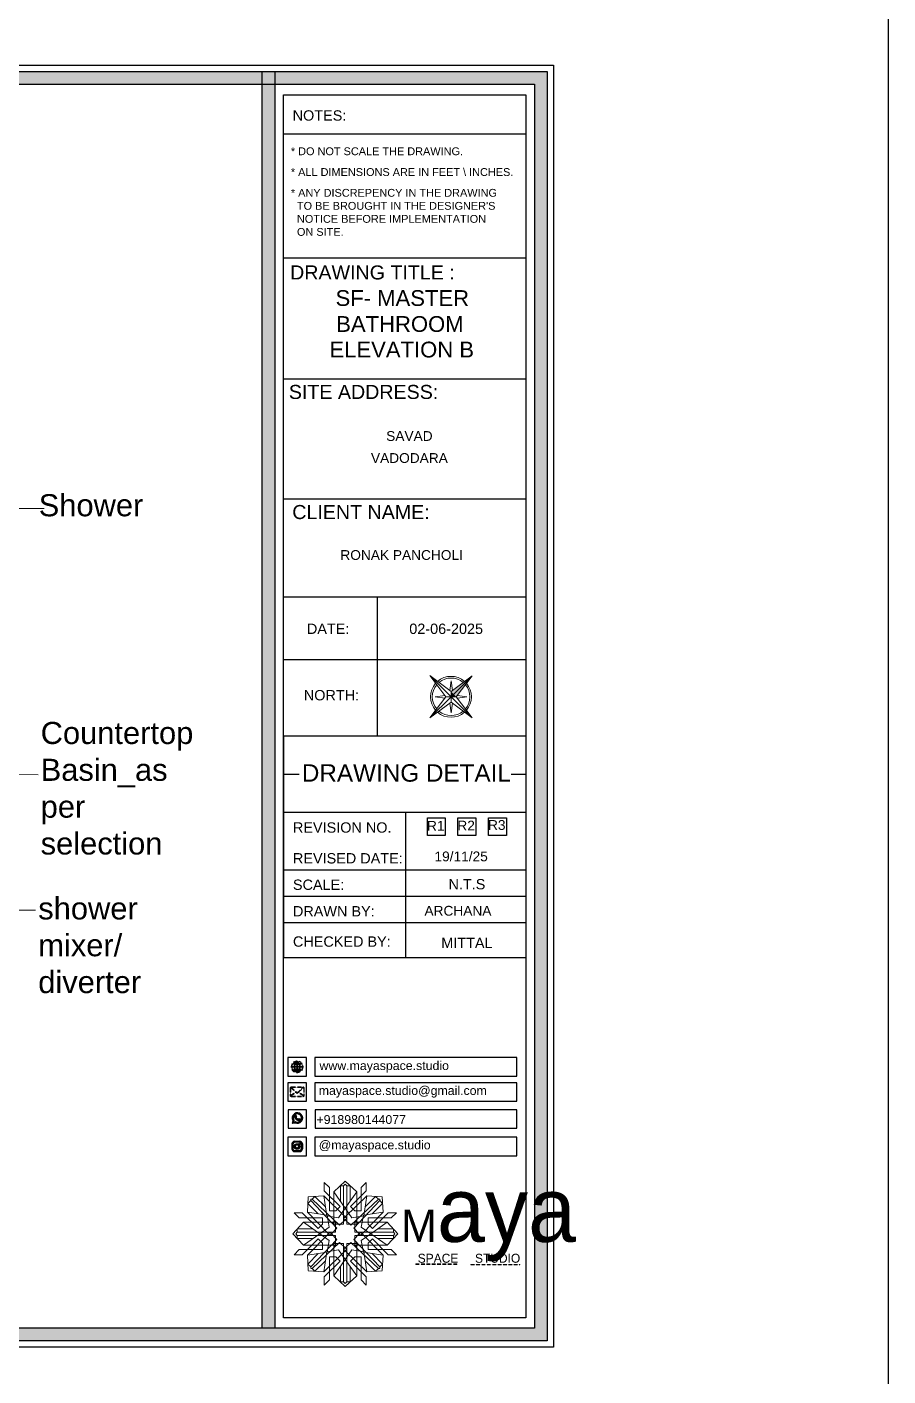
# Model space of a CAD drawing. Header units: millimetres. Extents: x 56222 to 3066687, y -650199 to -121287.
# Drawn here: x 150397.5 to 150514.4, y -183425.8 to -183242.7 of the extents above; entities that cross this region are included whole.
import ezdxf
from ezdxf.enums import TextEntityAlignment as Align

# ---------------------------------------------------------------- set-up
doc = ezdxf.new("R2010")
doc.units = ezdxf.units.MM
doc.header["$MEASUREMENT"] = 0
doc.linetypes.add('DASHEDX2', pattern=[1.5, 1, -0.5])
for name, color, linetype, lineweight in [('dim05', 1, 'Continuous', 13), ('Dimension', 10, 'DASHEDX2', 20), ('LABALLING', 1, 'Continuous', 25), ('NAME PLATE', 7, 'Continuous', 25), ('title block', 7, 'Continuous', 9), ('wall', 7, 'Continuous', 30), ('XX~SLAB ( BEAM )~ ( DIM )', 7, 'Continuous', 9)]:
    doc.layers.add(name, color=color, linetype=linetype, lineweight=lineweight)
doc.styles.add('Arial', font='arial.ttf')
doc.styles.get("Standard").update_dxf_attribs({"font": 'arial.ttf', "height": 6})
doc.dimstyles.new('ISO-25', dxfattribs={"dimtxt": 2.5, "dimasz": 1, "dimexe": 0.5, "dimexo": 1, "dimtad": 0, "dimdec": 1, "dimlunit": 4, "dimtxsty": 'Standard', "dimblk": 'OBLIQUE', "dimcen": 2.5, "dimclrd": 1, "dimclre": 1, "dimclrt": 5, "dimadec": 0, "dimazin": 0, "dimtfac": 1, "dimtdec": 1, "dimtmove": 0, "dimatfit": 3, "dimfxl": 1, "dimlwd": -1, "dimarcsym": 0})

# ---------------------------------------------------------------- blocks, each defined once
blk = doc.blocks.new('FSFSF')
at = {"color": 42, "lineweight": 5, "true_color": 0xe0ac11}
for p, q in [((28600.03, 143.51), (28600.03, 140.16)), ((28602.15, 141.41), (28600.03, 143.51)), ((28603.86, 139.69), (28608.58, 144.08)), ((28607.9, 142.22), (28608.58, 142.85)), ((28613.31, 139.69), (28608.58, 144.08)), ((28609.27, 142.22), (28608.59, 142.85)), ((28615.02, 141.41), (28617.14, 143.51)), ((28617.14, 143.51), (28617.14, 140.16)), ((28593.19, 131.45), (28593.54, 137.71)), ((28599.8, 138.06), (28593.54, 137.71)), ((28596.24, 137.86), (28595.12, 136.69)), ((28596.24, 137.86), (28600.47, 133.65)), ((28601.03, 130), (28599.8, 138.06)), ((28599.8, 138.05), (28608.58, 129.56)), ((28606.47, 133.76), (28600.03, 140.16)), ((28602.15, 141.41), (28602.15, 131.95)), ((28603.86, 126.58), (28603.86, 139.69)), ((28603.86, 139.69), (28608.58, 133.02)), ((28607.9, 142.22), (28606.58, 142.22)), ((28606.58, 142.22), (28606.58, 135.84)), ((28607.9, 142.22), (28607.9, 126.58)), ((28613.31, 139.69), (28608.59, 133.02)), ((28617.37, 138.05), (28608.59, 129.56)), ((28609.27, 142.22), (28609.27, 126.58)), ((28609.27, 142.22), (28610.59, 142.22)), ((28610.59, 142.22), (28610.59, 135.84)), ((28610.7, 133.76), (28617.14, 140.16)), ((28613.31, 126.58), (28613.31, 139.69)), ((28615.02, 141.41), (28615.02, 131.95)), ((28616.14, 130), (28617.37, 138.06)), ((28620.93, 137.86), (28616.7, 133.65)), ((28617.37, 138.06), (28623.63, 137.71)), ((28620.93, 137.86), (28622.05, 136.69)), ((28624, 131.45), (28623.65, 137.71)), ((28593.39, 135), (28594.56, 136.12)), ((28593.39, 135), (28597.6, 130.78)), ((28595.12, 136.69), (28594.53, 136.69)), ((28594.56, 136.12), (28594.56, 136.71)), ((28605.17, 124.98), (28594.56, 136.12)), ((28606.27, 126.08), (28595.12, 136.69)), ((28604.75, 131.95), (28602.15, 131.95)), ((28606.47, 133.76), (28604.75, 131.95)), ((28605.86, 129.18), (28608.58, 133.02)), ((28611.31, 129.18), (28608.59, 133.02)), ((28610.7, 133.76), (28612.42, 131.95)), ((28610.9, 126.08), (28622.05, 136.69)), ((28612.02, 124.98), (28622.62, 136.12)), ((28612.42, 131.95), (28615.02, 131.95)), ((28623.8, 135), (28619.59, 130.78)), ((28622.05, 136.69), (28622.64, 136.69)), ((28622.62, 136.12), (28622.62, 136.71)), ((28623.8, 135), (28622.62, 136.12)), ((28591.56, 127.39), (28587.17, 122.66)), ((28587.73, 131.22), (28591.08, 131.22)), ((28589.84, 129.1), (28587.73, 131.22)), ((28589.84, 129.1), (28599.29, 129.1)), ((28597.49, 124.78), (28591.08, 131.22)), ((28604.66, 127.39), (28591.56, 127.39)), ((28591.56, 127.39), (28598.23, 122.67)), ((28593.19, 131.45), (28601.69, 122.67)), ((28601.25, 130.22), (28593.19, 131.45)), ((28597.49, 124.78), (28599.29, 126.5)), ((28599.29, 126.5), (28599.29, 129.1)), ((28605.86, 129.18), (28601.03, 130)), ((28602.07, 125.39), (28601.25, 130.22)), ((28603.68, 126.54), (28603.68, 127.39)), ((28604.66, 126.54), (28603.68, 126.54)), ((28604.71, 127.57), (28603.86, 127.57)), ((28607.9, 126.58), (28603.86, 126.58)), ((28604.66, 123.35), (28604.66, 127.39)), ((28604.7, 126.58), (28604.71, 127.57)), ((28606.27, 126.08), (28608.58, 128.27)), ((28607.9, 128.92), (28608.58, 129.56)), ((28607.9, 128.92), (28608.58, 128.27)), ((28609.27, 128.92), (28608.59, 129.56)), ((28609.27, 128.92), (28608.59, 128.27)), ((28610.9, 126.08), (28608.59, 128.27)), ((28609.27, 126.58), (28613.31, 126.58)), ((28611.31, 129.18), (28616.14, 130)), ((28612.46, 126.58), (28612.46, 127.57)), ((28612.46, 127.57), (28613.31, 127.57)), ((28612.52, 123.35), (28612.52, 127.39)), ((28612.52, 127.39), (28625.63, 127.39)), ((28612.52, 126.54), (28613.51, 126.54)), ((28613.51, 126.54), (28613.51, 127.39)), ((28615.12, 125.39), (28615.94, 130.22)), ((28623.99, 131.45), (28615.5, 122.67)), ((28615.94, 130.22), (28624, 131.45)), ((28627.34, 129.1), (28617.89, 129.1)), ((28617.89, 126.5), (28617.89, 129.1)), ((28619.7, 124.78), (28617.89, 126.5)), ((28625.63, 127.39), (28618.96, 122.67)), ((28619.7, 124.78), (28626.1, 131.22)), ((28625.63, 127.39), (28630.02, 122.66)), ((28629.45, 131.22), (28626.1, 131.22)), ((28627.34, 129.1), (28629.45, 131.22)), ((28591.56, 117.94), (28587.17, 122.66)), ((28589.03, 123.35), (28588.4, 122.67)), ((28589.03, 121.98), (28588.4, 122.65)), ((28589.03, 123.35), (28589.03, 124.67)), ((28589.03, 124.67), (28595.4, 124.67)), ((28589.03, 123.35), (28604.66, 123.35)), ((28589.03, 121.98), (28604.66, 121.98)), ((28589.03, 121.98), (28589.03, 120.66)), ((28591.56, 117.94), (28598.23, 122.65)), ((28593.19, 113.88), (28601.69, 122.65)), ((28602.07, 125.39), (28598.23, 122.67)), ((28602.07, 119.94), (28598.23, 122.65)), ((28602.33, 123.35), (28601.69, 122.67)), ((28602.33, 121.98), (28601.69, 122.65)), ((28602.33, 123.35), (28602.97, 122.67)), ((28602.33, 121.98), (28602.97, 122.65)), ((28605.17, 124.98), (28602.97, 122.67)), ((28605.17, 120.35), (28602.97, 122.65)), ((28604.66, 121.98), (28604.66, 117.94)), ((28612.02, 124.98), (28614.21, 122.67)), ((28612.02, 120.35), (28614.21, 122.65)), ((28628.16, 123.35), (28612.52, 123.35)), ((28612.52, 121.98), (28612.52, 117.94)), ((28628.16, 121.98), (28612.52, 121.98)), ((28614.85, 123.35), (28614.21, 122.67)), ((28614.85, 121.98), (28614.21, 122.65)), ((28614.85, 123.35), (28615.5, 122.67)), ((28614.85, 121.98), (28615.5, 122.65)), ((28615.12, 125.39), (28618.96, 122.67)), ((28615.12, 119.94), (28618.96, 122.65)), ((28623.99, 113.88), (28615.5, 122.65)), ((28625.63, 117.94), (28618.96, 122.65)), ((28628.16, 124.67), (28621.78, 124.67)), ((28625.63, 117.94), (28630.02, 122.66)), ((28628.16, 123.35), (28628.16, 124.67)), ((28628.16, 123.35), (28628.78, 122.67)), ((28628.16, 121.98), (28628.78, 122.65)), ((28628.16, 121.98), (28628.16, 120.66)), ((28589.84, 116.23), (28587.73, 114.11)), ((28589.03, 120.66), (28595.4, 120.66)), ((28589.84, 116.23), (28599.29, 116.23)), ((28597.49, 120.54), (28591.08, 114.11)), ((28604.66, 117.94), (28591.56, 117.94)), ((28605.17, 120.35), (28594.56, 109.2)), ((28606.27, 119.15), (28595.12, 108.54)), ((28597.49, 120.54), (28599.29, 118.83)), ((28599.29, 118.83), (28599.29, 116.23)), ((28599.8, 107.17), (28608.58, 115.67)), ((28605.86, 116.05), (28601.03, 115.23)), ((28602.07, 119.94), (28601.25, 115.1)), ((28604.66, 118.78), (28603.68, 118.78)), ((28603.68, 118.78), (28603.68, 117.94)), ((28607.9, 118.65), (28603.86, 118.65)), ((28603.86, 118.65), (28603.86, 105.54)), ((28604.71, 117.66), (28603.86, 117.66)), ((28604.7, 118.65), (28604.71, 117.66)), ((28605.86, 116.05), (28608.58, 112.21)), ((28606.27, 119.15), (28608.58, 116.96)), ((28607.9, 103.01), (28607.9, 118.65)), ((28607.9, 116.31), (28608.58, 116.96)), ((28607.9, 116.31), (28608.58, 115.67)), ((28610.9, 119.15), (28608.59, 116.96)), ((28609.27, 116.31), (28608.59, 116.96)), ((28609.27, 116.31), (28608.59, 115.67)), ((28611.31, 116.05), (28608.59, 112.21)), ((28617.37, 107.17), (28608.59, 115.67)), ((28609.27, 118.65), (28613.31, 118.65)), ((28609.27, 103.01), (28609.27, 118.65)), ((28610.9, 119.15), (28622.05, 108.54)), ((28611.31, 116.05), (28616.14, 115.23)), ((28612.02, 120.35), (28622.62, 109.2)), ((28612.46, 118.65), (28612.46, 117.66)), ((28612.46, 117.66), (28613.31, 117.66)), ((28612.52, 118.78), (28613.51, 118.78)), ((28612.52, 117.94), (28625.63, 117.94)), ((28613.31, 118.65), (28613.31, 105.54)), ((28613.51, 118.78), (28613.51, 117.94)), ((28615.12, 119.94), (28615.94, 115.1)), ((28619.7, 120.54), (28617.89, 118.83)), ((28617.89, 118.83), (28617.89, 116.23)), ((28627.34, 116.23), (28617.89, 116.23)), ((28619.7, 120.54), (28626.1, 114.11)), ((28628.16, 120.66), (28621.78, 120.66)), ((28627.34, 116.23), (28629.45, 114.11)), ((28587.73, 114.11), (28591.08, 114.11)), ((28601.25, 115.1), (28593.19, 113.87)), ((28593.19, 113.87), (28593.54, 107.62)), ((28593.39, 110.32), (28597.6, 114.55)), ((28593.39, 110.32), (28594.56, 109.2)), ((28596.24, 107.37), (28600.47, 111.58)), ((28601.03, 115.23), (28599.8, 107.17)), ((28606.47, 111.47), (28600.03, 105.07)), ((28602.15, 103.82), (28602.15, 113.27)), ((28604.75, 113.27), (28602.15, 113.27)), ((28603.86, 105.54), (28608.58, 112.21)), ((28606.47, 111.47), (28604.75, 113.27)), ((28613.31, 105.54), (28608.59, 112.21)), ((28610.7, 111.47), (28612.42, 113.27)), ((28610.7, 111.47), (28617.14, 105.07)), ((28612.42, 113.27), (28615.02, 113.27)), ((28615.02, 103.82), (28615.02, 113.27)), ((28615.94, 115.1), (28624, 113.87)), ((28616.14, 115.23), (28617.37, 107.17)), ((28620.93, 107.37), (28616.7, 111.58)), ((28623.8, 110.32), (28619.59, 114.55)), ((28623.8, 110.32), (28622.62, 109.2)), ((28624, 113.87), (28623.65, 107.62)), ((28629.45, 114.11), (28626.1, 114.11)), ((28599.8, 107.17), (28593.54, 107.52)), ((28595.12, 108.54), (28594.53, 108.54)), ((28594.56, 109.2), (28594.56, 108.61)), ((28596.24, 107.37), (28595.12, 108.54)), ((28600.03, 101.71), (28600.03, 105.07)), ((28603.86, 105.54), (28608.58, 101.15)), ((28606.58, 103.01), (28606.58, 109.38)), ((28613.31, 105.54), (28608.58, 101.15)), ((28610.59, 103.01), (28610.59, 109.38)), ((28617.14, 101.71), (28617.14, 105.07)), ((28617.37, 107.17), (28623.63, 107.52)), ((28620.93, 107.37), (28622.05, 108.54)), ((28622.05, 108.54), (28622.64, 108.54)), ((28622.62, 109.2), (28622.62, 108.61)), ((28602.15, 103.82), (28600.03, 101.71)), ((28607.9, 103.01), (28606.58, 103.01)), ((28607.9, 103.01), (28608.58, 102.38)), ((28609.27, 103.01), (28608.59, 102.38)), ((28609.27, 103.01), (28610.59, 103.01)), ((28615.02, 103.82), (28617.14, 101.71))]:
    blk.add_line(p, q, dxfattribs=at)
blk = doc.blocks.new('hgwg')
at = {"layer": 'Dimension', "true_color": 0xd39e00}
h = blk.add_hatch(color=42, dxfattribs=at)
h.dxf.hatch_style = 1
h.paths.add_polyline_path([(27505.71, 45.05), (27494.27, 45.05), (27494.27, 44.9), (27505.71, 44.9)])
h = blk.add_hatch(color=42, dxfattribs=at)
h.dxf.hatch_style = 1
h.paths.add_polyline_path([(27523.3, 44.9), (27509.68, 44.9), (27509.68, 44.75), (27523.3, 44.75)])
at = {"layer": 'Dimension', "color": 42, "true_color": 0xd39e00}
for p, q in [((27494.27, 45.05), (27505.71, 45.05)), ((27494.27, 44.9), (27494.27, 45.05)), ((27494.27, 44.9), (27505.71, 44.9)), ((27505.71, 45.05), (27505.71, 44.9)), ((27509.68, 44.9), (27523.3, 44.9)), ((27509.68, 44.9), (27509.68, 44.75)), ((27509.68, 44.75), (27523.3, 44.75)), ((27523.3, 44.75), (27523.3, 44.9))]:
    blk.add_line(p, q, dxfattribs=at)
at = {"layer": 'Dimension', "color": 42, "true_color": 0xd39e00, "attachment_point": 1}
for s, width, insert, char_height in [('{\\fCinzel|b0|i0|c0|p2;\\H1.5x;M\\fAmsterdam One|b0|i0|c0|p2;\\H2x;aya}', 85.3277, (27490.17, 69.17), 6), ('{\\fCinzel|b0|i0|c0|p2;SPACE     STUDIO}', 66.129, (27494.83, 47.86), 2.5)]:
    blk.add_mtext_dynamic_manual_height_columns(s, width=width, gutter_width=30, heights=[0], dxfattribs=dict(at, insert=insert, char_height=char_height))
blk = doc.blocks.new('QEGW4TG')
at = {"layer": 'Dimension', "true_color": 0x000000}
h = blk.add_hatch(color=18, dxfattribs=at)
h.dxf.hatch_style = 1
h.paths.add_polyline_path([(2.69, 1.93, 0.170513), (2.95, 1.97, 0.190337), (3.11, 2.18, 0.316231), (3.07, 2.28), (2.79, 2.37, 0.273721), (2.69, 2.34, 0.040749), (2.63, 2.27, -0.441282), (2.53, 2.25, -0.11828), (2.06, 2.64, -0.441282), (2.07, 2.74, 0.040749), (2.13, 2.81, 0.290083), (2.14, 2.92), (2.01, 3.18, 0.316231), (1.91, 3.2, 0.190337), (1.73, 3, 0.170513), (1.72, 2.74, 0.252784)], flags=0)
h.paths.add_polyline_path([(1.19, 1.98), (1.03, 1.3, 0.550912), (1.11, 1.23), (1.75, 1.39, 6.344125)])
h.paths.add_polyline_path([(1.81, 1.7), (1.4, 1.6), (1.5, 2.03, -9.071339)], flags=16)
h.paths.add_polyline_path([(3.11, 2.16, -0.17811), (2.95, 1.97, -0.170513), (2.69, 1.93, -0.252784), (1.72, 2.74, -0.170513), (1.73, 3, -0.17811), (1.89, 3.19, -0.370089), (2.01, 3.18), (2.14, 2.92, -0.307185), (2.13, 2.8, -0.041087), (2.06, 2.73, 0.321676), (2.05, 2.65, 0.126524), (2.55, 2.24, 0.312216), (2.62, 2.26, -0.041087), (2.68, 2.34, -0.290673), (2.79, 2.37), (3.07, 2.28, -0.370089)], flags=0)
h = blk.add_hatch(color=18, dxfattribs=at)
h.dxf.hatch_style = 1
h.paths.add_polyline_path([(2.79, 2.37, 0.273721), (2.69, 2.34, 0.040749), (2.63, 2.27, -0.441282), (2.53, 2.25, -0.11828), (2.06, 2.64, -0.441282), (2.07, 2.74, 0.040749), (2.13, 2.81, 0.290083), (2.14, 2.92), (2.01, 3.18, 0.316231), (1.91, 3.2, 0.190337), (1.73, 3, 0.170513), (1.72, 2.74, 0.252784), (2.69, 1.93, 0.170513), (2.95, 1.97, 0.190337), (3.11, 2.18, 0.316231), (3.07, 2.28)])
for p, q in [((1.19, 1.98), (1.03, 1.3)), ((1.1, 1.23), (1.75, 1.39)), ((1.5, 2.03), (1.4, 1.6)), ((1.4, 1.6), (1.81, 1.7)), ((2.01, 3.18), (2.14, 2.92)), ((3.07, 2.28), (2.8, 2.36))]:
    blk.add_line(p, q)
blk.add_lwpolyline([(0, 0), (4.68, 0), (4.68, 4.68), (0, 4.68)], close=True)
for centre, radius, start, end in [((2.39, 2.56), 1.34, 241.4727, 205.6422), ((2.39, 2.56), 1.04, 235.9962, 210.8333), ((1.09, 1.29), 0.0598, 164.8483, 282.1458), ((2.09, 2.87), 0.39, 159.7007, 198.4072), ((2.96, 3.23), 1.33, 201.4218, 258.1669), ((2.07, 2.87), 0.364, 118.9685, 159.3648), ((1.94, 3.12), 0.0896, 41.8985, 123.1344), ((2.11, 2.68), 0.066, 135.9932, 224.8892), ((1.67, 3.16), 0.586, 312.4617, 321.8728), ((3.12, 3.42), 1.31, 216.5455, 243.5279), ((2.05, 2.87), 0.104, 320.3924, 28.6971), ((2.57, 2.3), 0.066, 234.2482, 323.1441), ((3.11, 1.94), 0.586, 137.2645, 146.6756), ((2.76, 2.27), 0.104, 70.4402, 138.745), ((2.75, 2.31), 0.39, 260.7301, 299.4366), ((2.76, 2.29), 0.364, 299.7725, 340.1688), ((3.03, 2.2), 0.0896, 336.0029, 57.2388)]:
    blk.add_arc(centre, radius, start, end)
blk = doc.blocks.new('ASGERG')
at = {"layer": 'Dimension', "true_color": 0x000000}
h = blk.add_hatch(color=18, dxfattribs=at)
h.dxf.hatch_style = 1
h.paths.add_polyline_path([(0.99, 1.7, 0.353872), (1.69, 1.03), (2.96, 1.03, 0.353872), (3.66, 1.7), (3.66, 2.99, 0.353872), (2.96, 3.67), (1.69, 3.67, 0.353872), (0.99, 2.99)])
h.paths.add_polyline_path([(1.27, 2.97, -0.353872), (1.72, 3.4), (2.94, 3.4, -0.353872), (3.38, 2.97), (3.38, 1.72, -0.353872), (2.94, 1.3), (1.72, 1.3, -0.353872), (1.27, 1.72)], flags=16)
h.paths.add_polyline_path([(3.02, 2.35, -1), (1.64, 2.35, -1)], flags=0)
h.paths.add_polyline_path([(2.74, 2.35, -1), (1.92, 2.35, -1)], flags=0)
h.paths.add_polyline_path([(2.86, 3.02, -1), (3.19, 3.02, -1)], flags=0)
h.paths.add_polyline_path([(1.64, 2.35, 1), (3.02, 2.35, 1)], flags=0)
h = blk.add_hatch(color=18, dxfattribs=at)
h.dxf.hatch_style = 1
h.paths.add_polyline_path([(1.64, 2.35, 1), (3.02, 2.35, 1)])
h.paths.add_polyline_path([(2.74, 2.35, -1), (1.92, 2.35, -1)], flags=16)
h = blk.add_hatch(color=18, dxfattribs=at)
h.dxf.hatch_style = 1
h.paths.add_polyline_path([(3.19, 3.02, 1), (2.86, 3.02, 1)])
for p, q in [((1.69, 3.67), (2.96, 3.67)), ((0.99, 2.99), (0.99, 1.7)), ((1.27, 2.97), (1.27, 1.72)), ((1.69, 1.03), (2.96, 1.03)), ((2.94, 3.4), (1.72, 3.4)), ((2.94, 1.3), (1.72, 1.3)), ((3.38, 2.97), (3.38, 1.72)), ((3.66, 2.99), (3.66, 1.7))]:
    blk.add_line(p, q)
blk.add_lwpolyline([(0, 0), (4.68, 0), (4.68, 4.68), (0, 4.68)], close=True)
for centre, radius in [((2.33, 2.35), 0.694), ((2.33, 2.35), 0.414), ((3.02, 3.02), 0.168)]:
    blk.add_circle(centre, radius)
for centre, radius, start, end in [((1.76, 2.89), 0.778, 94.8631, 172.8127), ((2.89, 2.89), 0.778, 7.1873, 85.1369), ((1.76, 1.8), 0.778, 187.1873, 265.1369), ((1.76, 2.91), 0.491, 94.8631, 172.8127), ((1.76, 1.78), 0.491, 187.1873, 265.1369), ((2.9, 2.91), 0.491, 7.1873, 85.1369), ((2.9, 1.78), 0.491, 274.8631, 352.8127), ((2.89, 1.8), 0.778, 274.8631, 352.8127)]:
    blk.add_arc(centre, radius, start, end)
blk = doc.blocks.new('ETYETE')
at = {"layer": 'Dimension', "true_color": 0x000000}
h = blk.add_hatch(color=18, dxfattribs=at)
h.dxf.hatch_style = 1
h.paths.add_polyline_path([(3.76, 1.14, 0.414214), (4.12, 1.5), (4.12, 3.29, 0.414214), (3.76, 3.65), (0.92, 3.65, 0.414214), (0.56, 3.29), (0.56, 1.5, 0.414214), (0.92, 1.14)])
h.paths.add_polyline_path([(2.61, 2.22), (3.92, 1.34, -0.198912), (3.76, 1.28), (0.92, 1.28, -0.198912), (0.76, 1.34), (2.08, 2.22), (2.34, 1.98)], flags=16)
h.paths.add_polyline_path([(2.34, 2.16), (0.89, 3.51, -0.028783), (0.92, 3.52), (3.76, 3.52, -0.028783), (3.79, 3.51)], flags=16)
h.paths.add_polyline_path([(2.71, 2.32), (3.92, 3.45, -0.202482), (3.99, 3.29), (3.99, 1.5, -0.043076), (3.98, 1.46)], flags=16)
h.paths.add_polyline_path([(1.98, 2.32), (0.7, 1.46, -0.043076), (0.7, 1.5), (0.7, 3.29, -0.202482), (0.76, 3.45)], flags=16)
blk.add_lwpolyline([(0, 0), (4.68, 0), (4.68, 4.68), (0, 4.68)], close=True)
at = {"layer": 'Dimension', "color": 18, "true_color": 0x000000}
for p, q in [((0.76, 3.45), (1.98, 2.32)), ((0.89, 3.51), (2.34, 2.16)), ((0.92, 3.65), (3.76, 3.65)), ((0.92, 3.52), (3.76, 3.52)), ((2.34, 2.16), (3.79, 3.51)), ((2.71, 2.32), (3.92, 3.45)), ((0.56, 3.29), (0.56, 1.5)), ((0.7, 3.29), (0.7, 1.5)), ((0.7, 1.46), (1.98, 2.32)), ((0.76, 1.34), (2.08, 2.22)), ((0.92, 1.28), (3.76, 1.28)), ((0.92, 1.14), (3.76, 1.14)), ((2.08, 2.22), (2.34, 1.98)), ((2.34, 1.98), (2.61, 2.22)), ((3.92, 1.34), (2.61, 2.22)), ((3.98, 1.46), (2.71, 2.32)), ((3.99, 3.29), (3.99, 1.5)), ((4.12, 3.29), (4.12, 1.5))]:
    blk.add_line(p, q, dxfattribs=at)
for centre, radius, start, end in [((0.92, 3.29), 0.358, 90, 180), ((0.92, 3.29), 0.224, 134.2136, 180), ((0.92, 3.29), 0.224, 90, 96.5948), ((3.76, 3.29), 0.358, 0, 90), ((3.76, 3.29), 0.224, 83.4052, 90), ((3.76, 3.29), 0.224, 0, 45.7864), ((0.92, 1.5), 0.358, 180, 270), ((0.92, 1.5), 0.224, 180, 189.8662), ((0.92, 1.5), 0.224, 225, 270), ((3.76, 1.5), 0.358, 270, 0), ((3.76, 1.5), 0.224, 270, 315), ((3.76, 1.5), 0.224, 350.1338, 0)]:
    blk.add_arc(centre, radius, start, end, dxfattribs=at)
blk = doc.blocks.new('DTGWEGEARG')
at = {"layer": 'Dimension', "true_color": 0x000000}
h = blk.add_hatch(color=18, dxfattribs=at)
h.dxf.hatch_style = 1
h.paths.add_polyline_path([(3.83, 2.34, 1), (0.85, 2.34, 1)])
h.paths.add_polyline_path([(2.51, 1.01, 0.105795), (2.96, 1.58, -0.055205), (3.3, 1.41, -0.169822)], flags=16)
h.paths.add_polyline_path([(2.41, 1.12), (2.41, 1.69, -0.058279), (2.81, 1.63, -0.103353)], flags=16)
h.paths.add_polyline_path([(2.26, 1.13, -0.101741), (1.87, 1.63, -0.057171), (2.26, 1.69)], flags=16)
h.paths.add_polyline_path([(2.17, 1.01, -0.169822), (1.38, 1.41, -0.055205), (1.72, 1.58, 0.105795)], flags=16)
h.paths.add_polyline_path([(3.02, 1.72, 0.081336), (3.13, 2.27), (3.68, 2.27, -0.152069), (3.4, 1.52, 0.05687)], flags=16)
h.paths.add_polyline_path([(2.87, 1.77, 0.061945), (2.41, 1.84), (2.41, 2.27), (2.98, 2.27, -0.081344)], flags=16)
h.paths.add_polyline_path([(2.26, 1.84, 0.060923), (1.8, 1.77, -0.081344), (1.7, 2.27), (2.26, 2.27)], flags=16)
h.paths.add_polyline_path([(1.66, 1.72, 0.05687), (1.28, 1.52, -0.152069), (1, 2.27), (1.55, 2.27, 0.081336)], flags=16)
h.paths.add_polyline_path([(2.41, 2.42), (2.41, 2.83, 0.061945), (2.87, 2.91, -0.080009), (2.98, 2.42)], flags=16)
h.paths.add_polyline_path([(3.13, 2.42, 0.080116), (3.02, 2.96, 0.05687), (3.4, 3.16, 0.028258), (3.3, 3.27, -0.055205), (2.96, 3.1, 0.105795), (2.51, 3.67, -0.36029), (3.68, 2.42)], flags=16)
h.paths.add_polyline_path([(2.26, 2.42), (1.7, 2.42, -0.080009), (1.8, 2.91, 0.060923), (2.26, 2.84)], flags=16)
h.paths.add_polyline_path([(1.55, 2.42), (1, 2.42, -0.150466), (1.28, 3.16, 0.05687), (1.66, 2.96, 0.080116)], flags=16)
h.paths.add_polyline_path([(2.41, 2.98), (2.41, 3.56, -0.103353), (2.81, 3.05, -0.058279)], flags=16)
h.paths.add_polyline_path([(2.26, 2.99, -0.057171), (1.87, 3.05, -0.101741), (2.26, 3.55)], flags=16)
h.paths.add_polyline_path([(1.72, 3.1, -0.055205), (1.38, 3.27, -0.169822), (2.17, 3.67, 0.105795)], flags=16)
blk.add_lwpolyline([(0, 0), (4.68, 0), (4.68, 4.68), (0, 4.68)], close=True)
at = {"layer": 'Dimension', "color": 18, "true_color": 0x000000}
for p, q in [((2.26, 3.55), (2.26, 2.99)), ((2.41, 3.56), (2.41, 2.98)), ((1, 2.42), (1.55, 2.42)), ((1, 2.27), (1.55, 2.27)), ((1.7, 2.42), (2.26, 2.42)), ((1.7, 2.27), (2.26, 2.27)), ((2.26, 2.84), (2.26, 2.42)), ((2.26, 2.27), (2.26, 1.84)), ((2.26, 1.69), (2.26, 1.13)), ((2.41, 2.83), (2.41, 2.42)), ((2.41, 2.42), (2.98, 2.42)), ((2.41, 2.27), (2.98, 2.27)), ((2.41, 2.27), (2.41, 1.84)), ((2.41, 1.69), (2.41, 1.12)), ((3.13, 2.42), (3.68, 2.42)), ((3.13, 2.27), (3.68, 2.27))]:
    blk.add_line(p, q, dxfattribs=at)
blk.add_circle((2.34, 2.34), 1.49, dxfattribs=at)
for centre, radius, start, end in [((2.34, 2.34), 1.34, 97.3549, 135.9073), ((3.28, 2.34), 1.73, 129.9301, 154.0867), ((3.28, 2.34), 1.58, 130.1073, 153.3446), ((1.4, 2.34), 1.58, 26.6554, 50.2584), ((2.34, 2.34), 1.34, 3.3907, 82.6451), ((1.4, 2.34), 1.73, 25.9133, 50.0699), ((2.34, 2.34), 1.34, 142.3819, 176.6093), ((2.34, 2.34), 1.34, 183.0315, 217.6181), ((2.34, 4.74), 1.9, 236.1399, 249.1595), ((2.34, -0.06), 1.9, 110.8405, 123.8601), ((2.34, 4.74), 1.75, 236.7417, 249.3811), ((2.34, -0.06), 1.75, 110.6189, 123.2583), ((2.34, 2.34), 1.34, 224.0927, 262.6451), ((3.28, 2.34), 1.73, 159.0567, 177.3789), ((3.28, 2.34), 1.73, 182.3435, 200.9433), ((3.28, 2.34), 1.58, 158.8325, 177.1302), ((3.28, 2.34), 1.58, 182.5658, 201.1675), ((3.28, 2.34), 1.73, 205.9133, 230.0699), ((2.34, 4.74), 1.9, 253.6799, 267.6253), ((2.34, -0.06), 1.9, 92.3747, 106.3201), ((2.34, 4.74), 1.75, 254.3336, 267.422), ((2.34, -0.06), 1.75, 92.578, 105.6664), ((3.28, 2.34), 1.58, 206.6554, 229.8927), ((2.34, 4.74), 1.75, 272.3248, 285.6664), ((2.34, 4.74), 1.9, 272.1415, 286.3201), ((2.34, -0.06), 1.9, 73.6799, 87.8585), ((2.34, -0.06), 1.75, 74.3336, 87.6752), ((1.4, 2.34), 1.58, 309.7416, 333.3446), ((1.4, 2.34), 1.73, 309.9301, 334.0867), ((2.34, 2.34), 1.34, 277.3549, 315.9073), ((1.4, 2.34), 1.58, 2.8698, 21.1675), ((1.4, 2.34), 1.58, 338.8325, 357.4342), ((2.34, 4.74), 1.75, 290.6189, 303.2583), ((2.34, -0.06), 1.75, 56.7417, 69.3811), ((2.34, 4.74), 1.9, 290.8405, 303.8601), ((1.4, 2.34), 1.73, 2.6211, 20.9433), ((1.4, 2.34), 1.73, 339.0567, 357.6565), ((2.34, -0.06), 1.9, 56.1399, 69.1595), ((2.34, 2.34), 1.34, 322.3819, 356.9685)]:
    blk.add_arc(centre, radius, start, end, dxfattribs=at)
blk = doc.blocks.new('4t')
at = {"transparency": 33554607}
h = blk.add_hatch(color=1, dxfattribs=at)
h.dxf.hatch_style = 1
h.paths.add_polyline_path([(45531.33, -35822.29), (45529.23, -35821.83), (45528.09, -35837.01)])
h = blk.add_hatch(color=1, dxfattribs=at)
h.dxf.hatch_style = 1
h.paths.add_polyline_path([(45533.44, -35822.75), (45531.33, -35822.29), (45528.09, -35837.01)])
h = blk.add_hatch(color=1, dxfattribs=at)
h.dxf.hatch_style = 1
h.paths.add_polyline_path([(45531.8, -35820.19), (45529.23, -35821.83), (45531.33, -35822.29)])
h = blk.add_hatch(color=1, dxfattribs=at)
h.dxf.hatch_style = 1
h.paths.add_polyline_path([(45531.8, -35820.19), (45531.33, -35822.29), (45533.44, -35822.75)])
at = {"layer": 'title block', "color": 7, "lineweight": 9}
for p, q in [((45535.51, -35803.37), (45530.16, -35817.62)), ((45535.51, -35803.37), (45531.8, -35820.19)), ((45534.36, -35818.55), (45535.51, -35803.37)), ((45530.5, -35816.7), (45526.88, -35812.49)), ((45526.88, -35812.49), (45529.18, -35817.55)), ((45530.16, -35817.62), (45514.98, -35816.48)), ((45514.98, -35816.48), (45529.23, -35821.83)), ((45514.98, -35816.48), (45531.8, -35820.19)), ((45528.31, -35821.48), (45524.1, -35825.11)), ((45531.8, -35820.19), (45528.09, -35837.01)), ((45529.23, -35821.83), (45528.09, -35837.01)), ((45531.8, -35820.19), (45529.23, -35821.83)), ((45531.8, -35820.19), (45530.16, -35817.62)), ((45534.36, -35818.55), (45531.8, -35820.19)), ((45533.44, -35822.75), (45531.8, -35820.19)), ((45531.8, -35820.19), (45548.62, -35823.9)), ((45548.62, -35823.9), (45534.36, -35818.55)), ((45539.5, -35815.27), (45534.44, -35817.57)), ((45535.28, -35818.89), (45539.5, -35815.27)), ((45524.1, -35825.11), (45529.16, -35822.81)), ((45528.09, -35837.01), (45533.44, -35822.75)), ((45533.09, -35823.67), (45536.71, -35827.89)), ((45533.44, -35822.75), (45548.62, -35823.9)), ((45536.71, -35827.89), (45534.42, -35822.83))]:
    blk.add_line(p, q, dxfattribs=at)
for radius, start, end in [(11.79, 81.35997, 163.76651), (10.83, 82.42855, 162.69793), (10.83, 352.42855, 72.69793), (11.79, 351.35997, 73.76651), (11.79, 171.35997, 253.76651), (10.83, 172.42855, 252.69793), (11.79, 261.35997, 343.76651), (10.83, 262.42855, 342.69793)]:
    blk.add_arc((45531.8, -35820.19), radius, start, end, dxfattribs=at)
blk = doc.blocks.new('_Oblique')
at = {"layer": 'wall', "color": 0, "lineweight": -2}
blk.add_line((-0.5, -0.5), (0.5, 0.5), dxfattribs=at)

msp = doc.modelspace()

# ---------------------------------------------------------------- hatches: boundary and pattern name
at = {"layer": 'NAME PLATE', "true_color": 0xd39e00}
h = msp.add_hatch(color=42, dxfattribs=at)
h.paths.add_polyline_path([(150223.231, -183248.712), (150223.231, -183421.074), (150468.106, -183421.074), (150468.106, -183248.712)])
h.paths.add_polyline_path([(150224.95, -183250.431), (150466.387, -183250.431), (150466.387, -183419.355), (150224.95, -183419.355)], flags=16)
msp.add_hatch(color=42, dxfattribs=at).paths.add_polyline_path([(150429.438, -183419.355), (150431.157, -183419.355), (150431.157, -183248.712), (150429.438, -183248.712)])

# ---------------------------------------------------------------- linework, layer by layer
at = {"layer": 'NAME PLATE', "color": 42, "true_color": 0xd39e00}
for p, q in [((150465.224, -183257.194, 0.188), (150432.32, -183257.194, 0.188)), ((150465.224, -183274.047, 0.188), (150432.32, -183274.047, 0.188)), ((150465.224, -183290.457, 0.188), (150432.32, -183290.457, 0.188)), ((150465.224, -183306.766, 0.188), (150432.32, -183306.766, 0.188)), ((150465.224, -183320.055, 0.188), (150432.32, -183320.055, 0.188)), ((150445.051, -183320.055, 0.188), (150445.051, -183338.945, 0.188)), ((150465.224, -183328.606, 0.188), (150432.32, -183328.606, 0.188)), ((150465.224, -183338.945, 0.188), (150432.32, -183338.945, 0.188)), ((150432.32, -183338.945, 0.188), (150432.32, -183369.02, 0.188)), ((150465.224, -183338.945, 0.188), (150465.224, -183369.02, 0.188)), ((150432.32, -183344.101, 0.188), (150434.448, -183344.101, 0.188)), ((150463.235, -183344.101, 0.188), (150465.224, -183344.101, 0.188)), ((150432.32, -183349.257, 0.188), (150465.224, -183349.257, 0.188)), ((150448.923, -183369.02, 0.188), (150448.923, -183349.257, 0.188)), ((150465.224, -183357.162, 0.188), (150432.32, -183357.162, 0.188)), ((150465.224, -183360.723, 0.188), (150432.32, -183360.723, 0.188)), ((150465.224, -183364.283, 0.188), (150432.32, -183364.283, 0.188)), ((150432.32, -183369.02, 0.188), (150465.224, -183369.02, 0.188))]:
    msp.add_line(p, q, dxfattribs=at)
at = {"layer": 'NAME PLATE', "color": 42, "true_color": 0xd39e00, "elevation": 0.188}
for points in [[(150222.372, -183247.853), (150468.965, -183247.853), (150468.965, -183421.933), (150222.372, -183421.933)], [(150223.231, -183248.712), (150468.106, -183248.712), (150468.106, -183421.074), (150223.231, -183421.074)], [(150429.438, -183419.355), (150429.438, -183248.712), (150431.157, -183248.712), (150431.157, -183419.355)], [(150224.95, -183250.431), (150466.387, -183250.431), (150466.387, -183419.355), (150224.95, -183419.355)], [(150432.32, -183417.941), (150432.32, -183251.845), (150465.224, -183251.845), (150465.224, -183417.941)], [(150451.862, -183350.022), (150454.285, -183350.022), (150454.285, -183352.445), (150451.862, -183352.445)], [(150456.012, -183350.022), (150458.435, -183350.022), (150458.435, -183352.445), (150456.012, -183352.445)], [(150460.163, -183350.022), (150462.586, -183350.022), (150462.586, -183352.445), (150460.163, -183352.445)]]:
    msp.add_lwpolyline(points, close=True, dxfattribs=at)
at = {"layer": 'NAME PLATE', "color": 18, "true_color": 0x000000, "elevation": 0.188}
for points in [[(150436.58, -183385.103), (150464.018, -183385.103), (150464.018, -183382.596), (150436.58, -183382.596)], [(150436.58, -183388.526), (150464.018, -183388.526), (150464.018, -183386.018), (150436.58, -183386.018)], [(150436.593, -183392.177), (150464.018, -183392.177), (150464.018, -183389.669), (150436.593, -183389.669)], [(150436.58, -183395.915), (150464.018, -183395.915), (150464.018, -183393.408), (150436.58, -183393.408)]]:
    msp.add_lwpolyline(points, close=True, dxfattribs=at)
at = {"layer": 'XX~SLAB ( BEAM )~ ( DIM )', "color": 85, "lineweight": 30, "true_color": 0x58ba48}
msp.add_lwpolyline([(150163.914, -182450.771), (150514.418, -182450.771), (150514.418, -183657.613), (150163.914, -183657.613)], close=True, dxfattribs=at)

# ---------------------------------------------------------------- block references
at = {"layer": 'NAME PLATE', "xscale": 0.2356835817520118, "yscale": 0.2356835817520118, "zscale": 0.2356835817520118, "rotation": 147.4367586490667}
msp.add_blockref('4t', (154955.351, -196224.5, 0.188), dxfattribs=at)
at = {"layer": 'NAME PLATE', "color": 42, "true_color": 0xd39e00}
for name, p, xscale, yscale, zscale in [('DTGWEGEARG', (150432.914, -183385.103, 0.188), 0.5360838884061593, 0.5360838884061593, 0.5360838884061593), ('ETYETE', (150432.914, -183388.526, 0.188), 0.5360838884061593, 0.5360838884061593, 0.5360838884061593), ('QEGW4TG', (150432.926, -183392.177, 0.188), 0.5360838884061593, 0.5360838884061593, 0.5360838884061593), ('ASGERG', (150432.914, -183395.915, 0.188), 0.5360838884061593, 0.5360838884061593, 0.5360838884061593), ('FSFSF', (140899.355, -183447.419, 0.188), 0.3335134698565289, 0.3335134698565289, 0.3335134698565289), ('hgwg', (137068.536, -183432.528, 0.188), 0.4867099623924089, 0.4867099623924089, 0.4867099623924089)]:
    msp.add_blockref(name, p, dxfattribs=dict(at, xscale=xscale, yscale=yscale, zscale=zscale))

# ---------------------------------------------------------------- texts
at = {"layer": 'LABALLING', "lineweight": 5, "ltscale": 4, "char_height": 3}
for s, insert, width, attachment_point in [('\\pxqr;Shower', (150370.104, -183306.093, 1.953), 43.17161, 1), ('\\pxql;Countertop Basin_as per selection', (150421.658, -183337.015, 0.188), 22.32552, 3), ('\\pxql;shower\\Pmixer/\\Pdiverter', (150399.006, -183360.834, 0.188), 43.17161, 1)]:
    msp.add_mtext(s, dxfattribs=dict(at, insert=insert, width=width, attachment_point=attachment_point))
at = {"layer": 'NAME PLATE', "style": 'Arial'}
for s, height, p in [('NOTES:', 1.4026, (150437.201, -183255.368, 0.188)), ('DRAWING TITLE : ', 1.9089, (150444.764, -183276.936, 0.188)), ('SF- MASTER ', 2.14346, (150448.865, -183280.531, 0.188)), ('BATHROOM', 2.1435, (150448.123, -183284.056, 0.188)), ('ELEVATION B', 2.14346, (150448.374, -183287.526, 0.188)), ('SITE ADDRESS:', 1.9089, (150443.187, -183293.161, 0.188)), (' SAVAD ', 1.3317, (150449.412, -183298.86, 0.188)), ('VADODARA', 1.3317, (150449.412, -183301.849, 0.188)), ('CLIENT NAME:', 1.9089, (150442.839, -183309.471, 0.188)), ('RONAK PANCHOLI    ', 1.33166, (150449.392, -183315.017, 0.188)), ('DATE:', 1.4026, (150438.377, -183325.07, 0.188)), ('02-06-2025', 1.4026, (150454.406, -183325.07, 0.188)), ('NORTH:', 1.4026, (150438.825, -183334.087, 0.188)), ('DRAWING DETAIL', 2.36002, (150449, -183345.125, 0.188)), ('REVISION NO.', 1.40257, (150440.29, -183352.052, 0.188)), ('REVISED DATE: ', 1.40257, (150441.325, -183356.234, 0.188)), ('19/11/25', 1.3317, (150456.441, -183355.943, 0.188)), ('SCALE:', 1.4026, (150437.079, -183359.821, 0.188)), ('DRAWN BY:', 1.4026, (150439.146, -183363.425, 0.188)), ('ARCHANA', 1.3317, (150456.006, -183363.325, 0.188)), ('CHECKED BY:', 1.40257, (150440.236, -183367.54, 0.188)), ('MITTAL', 1.4026, (150457.224, -183367.726, 0.188))]:
    msp.add_text(s, height=height, dxfattribs=at).set_placement(p, align=Align.CENTER)
for s, insert, char_height, width, attachment_point in [('* DO NOT SCALE THE DRAWING.', (150433.315, -183258.999, 0.188), 1.06081, 40.98447, 1), ('* ALL DIMENSIONS ARE IN FEET \\\\ INCHES.', (150433.315, -183261.82, 0.188), 1.06081, 40.98447, 1), ("* ANY DISCREPENCY IN THE DRAWING \\P  TO BE BROUGHT IN THE DESIGNER'S\\P  NOTICE BEFORE IMPLEMENTATION \\P  ON SITE.", (150433.315, -183264.641, 0.188), 1.06081, 40.98447, 1), ('R1', (150452.995, -183350.455, 0.188), 1.3317, 1.83222, 2), ('R2', (150457.118, -183350.426, 0.188), 1.3317, 1.83222, 2), ('R3', (150461.282, -183350.345, 0.188), 1.3317, 1.83222, 2), ('N.T.S', (150457.224, -183358.348, 0.188), 1.4026, 2.73744, 2)]:
    msp.add_mtext(s, dxfattribs=dict(at, insert=insert, char_height=char_height, width=width, attachment_point=attachment_point))
at = {"layer": 'NAME PLATE', "color": 18, "true_color": 0x000000, "char_height": 1.19866, "attachment_point": 1}
for s, width, gutter_width, insert in [('www.mayaspace.studio', 18.81119, 15.735, (150437.199, -183383.085, 0.188)), ('mayaspace.studio@gmail.com', 11.73572, 9.817, (150437.104, -183386.467, 0.188)), ('+918980144077', 45.76385, 9.817, (150436.793, -183390.41, 0.188)), ('@mayaspace.studio', 11.73572, 9.817, (150437.104, -183393.856, 0.188))]:
    msp.add_mtext_dynamic_manual_height_columns(s, width=width, gutter_width=gutter_width, heights=[0], dxfattribs=dict(at, insert=insert))

# ---------------------------------------------------------------- leaders
at = {"layer": 'dim05', "color": 27, "lineweight": 25, "true_color": 0x7d5120}
for points in [[(150366.005, -183308.021), (150399.803, -183308.021)], [(150328.826, -183359.397, 0.063), (150341.753, -183343.816, 0.063), (150398.991, -183344.196, 0.063)], [(150370.064, -183362.592), (150398.65, -183362.592)]]:
    msp.add_leader(points, dimstyle='ISO-25', override={"dimasz": 3, "dimtxsty": 'Arial'}, dxfattribs=at)

doc.saveas('drawing.dxf')
